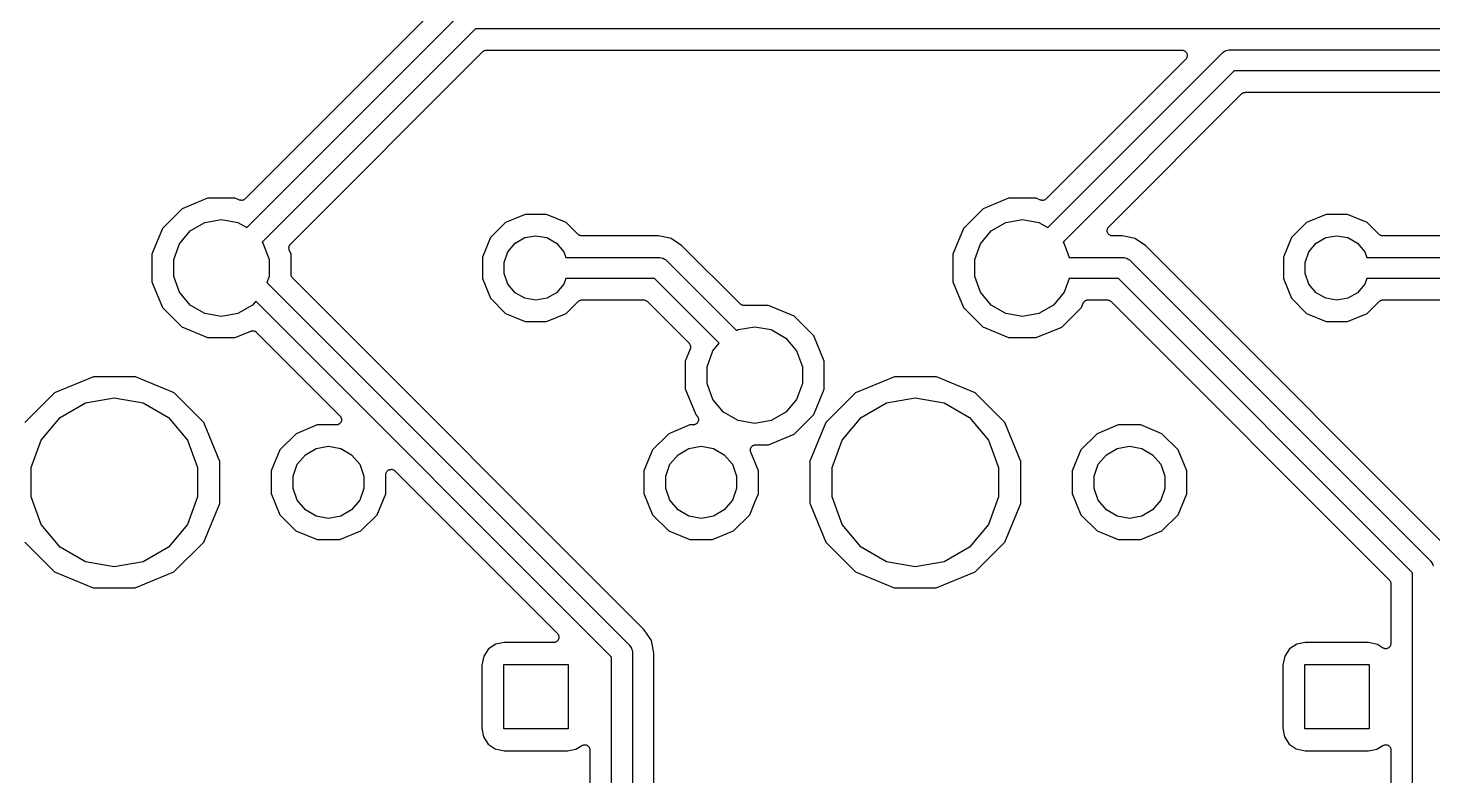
# Model space of a CAD drawing. Extents: x 30 to 169, y -146 to -30.
# Drawn here: x 56.95 to 90.28, y -66.96 to -49.24 of the extents above; entities that cross this region are included whole.
import ezdxf

# ---------------------------------------------------------------- set-up
doc = ezdxf.new("R2010")
doc.units = 0
doc.header["$MEASUREMENT"] = 0
doc.layers.add('BLACK', color=7, linetype='CONTINUOUS')

msp = doc.modelspace()

# ---------------------------------------------------------------- linework, layer by layer
at = {"layer": 'Black'}
for p, q in [((66.4132, -48.9748), (62.1058, -53.2823)), ((62.143, -53.9634), (67.2832, -48.8232)), ((67.5636, -49.25), (62.5033, -54.3102)), ((141, -49.25), (67.5636, -49.25)), ((63.1775, -54.3545), (67.7368, -49.7952)), ((67.7368, -49.7952), (67.7414, -49.792)), ((67.7414, -49.792), (67.7449, -49.7877)), ((67.7449, -49.7877), (67.7593, -49.7794)), ((67.7593, -49.7794), (67.7729, -49.7699)), ((67.7729, -49.7699), (67.7783, -49.7685)), ((67.7783, -49.7685), (67.7831, -49.7657)), ((67.7831, -49.7657), (67.7995, -49.7628)), ((67.7995, -49.7628), (67.8155, -49.7585)), ((67.8155, -49.7585), (67.8211, -49.759)), ((67.8211, -49.759), (67.8266, -49.758)), ((67.8266, -49.758), (84.3234, -49.758)), ((84.4132, -49.9748), (81.1058, -53.2823)), ((81.143, -53.9634), (85.2832, -49.8232)), ((84.3234, -49.758), (84.3398, -49.7609)), ((84.3398, -49.7609), (84.3563, -49.7623)), ((84.3563, -49.7623), (84.3614, -49.7647)), ((84.3614, -49.7647), (84.3669, -49.7657)), ((84.3669, -49.7657), (84.3812, -49.774)), ((84.3812, -49.774), (84.3963, -49.781)), ((84.3963, -49.781), (84.4002, -49.7849)), ((84.4002, -49.7849), (84.4051, -49.7877)), ((84.4051, -49.7877), (84.4157, -49.8004)), ((84.4227, -49.9612), (84.4132, -49.9748)), ((84.4157, -49.8004), (84.4275, -49.8122)), ((84.4334, -49.9485), (84.4227, -49.9612)), ((84.4275, -49.8122), (84.4298, -49.8172)), ((84.4298, -49.8172), (84.4334, -49.8215)), ((84.4334, -49.8215), (84.4391, -49.8371)), ((84.4353, -49.9433), (84.4334, -49.9485)), ((84.4385, -49.9387), (84.4353, -49.9433)), ((84.4428, -49.9226), (84.4385, -49.9387)), ((84.4391, -49.8371), (84.4461, -49.8521)), ((84.4485, -49.9071), (84.4428, -49.9226)), ((84.4461, -49.8521), (84.4466, -49.8577)), ((84.4466, -49.8577), (84.4485, -49.8629)), ((84.4485, -49.8629), (84.4485, -49.8795)), ((84.4485, -49.8795), (84.4499, -49.8961)), ((84.4499, -49.8961), (84.4485, -49.9015)), ((84.4485, -49.9015), (84.4485, -49.9071)), ((85.2832, -49.8232), (85.2922, -49.8169)), ((85.2922, -49.8169), (85.2993, -49.8085)), ((85.2993, -49.8085), (85.3276, -49.7922)), ((85.3276, -49.7922), (85.3543, -49.7734)), ((85.3543, -49.7734), (85.365, -49.7706)), ((85.365, -49.7706), (85.3745, -49.7651)), ((85.3745, -49.7651), (85.4067, -49.7594)), ((85.4067, -49.7594), (85.4382, -49.751)), ((85.4382, -49.751), (85.4492, -49.7519)), ((85.4492, -49.7519), (85.46, -49.75)), ((85.46, -49.75), (142.516, -49.75)), ((85.5636, -50.25), (81.5033, -54.3102)), ((142.62, -50.25), (85.5636, -50.25)), ((82.5868, -53.9452), (85.7368, -50.7952)), ((85.7368, -50.7952), (85.7414, -50.792)), ((85.7414, -50.792), (85.7449, -50.7877)), ((85.7449, -50.7877), (85.7593, -50.7794)), ((85.7593, -50.7794), (85.7729, -50.7699)), ((85.7729, -50.7699), (85.7783, -50.7685)), ((85.7783, -50.7685), (85.7831, -50.7657)), ((85.7831, -50.7657), (85.7995, -50.7628)), ((85.7995, -50.7628), (85.8155, -50.7585)), ((85.8155, -50.7585), (85.8211, -50.759)), ((85.8211, -50.759), (85.8266, -50.758)), ((85.8266, -50.758), (102.323, -50.758)), ((61.213, -53.2687), (60.606, -53.5195)), ((61.8698, -53.2693), (61.213, -53.2687)), ((61.9673, -53.3097), (61.8698, -53.2693)), ((61.9755, -53.3116), (61.9673, -53.3097)), ((61.9831, -53.3151), (61.9755, -53.3116)), ((61.9968, -53.3163), (61.9831, -53.3151)), ((62.0404, -53.3154), (62.027, -53.319)), ((62.0541, -53.3136), (62.0404, -53.3154)), ((62.0615, -53.3097), (62.0541, -53.3136)), ((62.0696, -53.3076), (62.0615, -53.3097)), ((62.0809, -53.2996), (62.0696, -53.3076)), ((62.0932, -53.2933), (62.0809, -53.2996)), ((62.0989, -53.2871), (62.0932, -53.2933)), ((62.1058, -53.2823), (62.0989, -53.2871)), ((80.213, -53.2687), (79.606, -53.5195)), ((80.8698, -53.2693), (80.213, -53.2687)), ((80.9673, -53.3097), (80.8698, -53.2693)), ((80.9755, -53.3116), (80.9673, -53.3097)), ((80.9831, -53.3151), (80.9755, -53.3116)), ((80.9968, -53.3163), (80.9831, -53.3151)), ((81.0404, -53.3154), (81.027, -53.319)), ((81.0541, -53.3136), (81.0404, -53.3154)), ((81.0615, -53.3097), (81.0541, -53.3136)), ((81.0696, -53.3076), (81.0615, -53.3097)), ((81.0809, -53.2996), (81.0696, -53.3076)), ((81.0932, -53.2933), (81.0809, -53.2996)), ((81.0989, -53.2871), (81.0932, -53.2933)), ((81.1058, -53.2823), (81.0989, -53.2871)), ((60.606, -53.5195), (60.1412, -53.9836)), ((62.0103, -53.3193), (61.9968, -53.3163)), ((62.0187, -53.3182), (62.0103, -53.3193)), ((62.027, -53.319), (62.0187, -53.3182)), ((79.606, -53.5195), (79.1412, -53.9836)), ((81.0103, -53.3193), (80.9968, -53.3163)), ((81.0187, -53.3182), (81.0103, -53.3193)), ((81.027, -53.319), (81.0187, -53.3182)), ((60.8025, -54.0411), (61.1476, -53.8418)), ((61.1476, -53.8418), (61.54, -53.7726)), ((61.54, -53.7726), (61.9324, -53.8418)), ((61.9324, -53.8418), (62.143, -53.9634)), ((68.2815, -53.8427), (67.924, -54.1997)), ((68.7485, -53.6498), (68.2815, -53.8427)), ((69.2537, -53.6502), (68.7485, -53.6498)), ((69.7203, -53.844), (69.2537, -53.6502)), ((70.0006, -54.1247), (69.7203, -53.844)), ((79.8025, -54.0411), (80.1476, -53.8418)), ((80.1476, -53.8418), (80.54, -53.7726)), ((80.54, -53.7726), (80.9324, -53.8418)), ((80.9324, -53.8418), (81.143, -53.9634)), ((82.5572, -53.9974), (82.5615, -53.9813)), ((82.5615, -53.9813), (82.5647, -53.9768)), ((82.5647, -53.9768), (82.5666, -53.9715)), ((82.5666, -53.9715), (82.5773, -53.9588)), ((82.5773, -53.9588), (82.5868, -53.9452)), ((87.2815, -53.8427), (86.924, -54.1997)), ((87.7485, -53.6498), (87.2815, -53.8427)), ((88.2537, -53.6502), (87.7485, -53.6498)), ((88.7203, -53.844), (88.2537, -53.6502)), ((89.0006, -54.1247), (88.7203, -53.844)), ((60.1412, -53.9836), (59.8893, -54.5902)), ((60.5464, -54.3463), (60.8025, -54.0411)), ((62.5033, -54.3102), (62.5336, -54.3463)), ((67.924, -54.1997), (67.7302, -54.6663)), ((68.5083, -54.334), (68.7384, -54.2012)), ((68.7384, -54.2012), (69, -54.1551)), ((69, -54.1551), (69.2616, -54.2012)), ((69.2616, -54.2012), (69.4917, -54.334)), ((70.0052, -54.128), (70.0006, -54.1247)), ((70.0088, -54.1323), (70.0052, -54.128)), ((70.0232, -54.1406), (70.0088, -54.1323)), ((70.0367, -54.1501), (70.0232, -54.1406)), ((70.0422, -54.1515), (70.0367, -54.1501)), ((70.047, -54.1543), (70.0422, -54.1515)), ((70.0633, -54.1572), (70.047, -54.1543)), ((70.0793, -54.1615), (70.0633, -54.1572)), ((70.0849, -54.161), (70.0793, -54.1615)), ((70.0905, -54.162), (70.0849, -54.161)), ((71.9075, -54.162), (70.0905, -54.162)), ((72.1777, -54.2157), (71.9075, -54.162)), ((72.2091, -54.222), (72.1777, -54.2157)), ((72.1777, -54.2157), (72.1777, -54.2157)), ((72.3854, -54.3398), (72.2091, -54.222)), ((79.1412, -53.9836), (78.8893, -54.5902)), ((79.5464, -54.3463), (79.8025, -54.0411)), ((81.5033, -54.3102), (81.5336, -54.3463)), ((82.5501, -54.0239), (82.5515, -54.0185)), ((82.5515, -54.0405), (82.5501, -54.0239)), ((82.5515, -54.0129), (82.5572, -53.9974)), ((82.5515, -54.0185), (82.5515, -54.0129)), ((82.5515, -54.0571), (82.5515, -54.0405)), ((82.5534, -54.0623), (82.5515, -54.0571)), ((82.5539, -54.0679), (82.5534, -54.0623)), ((82.5609, -54.0829), (82.5539, -54.0679)), ((82.5666, -54.0985), (82.5609, -54.0829)), ((82.5702, -54.1028), (82.5666, -54.0985)), ((82.5725, -54.1078), (82.5702, -54.1028)), ((82.5843, -54.1196), (82.5725, -54.1078)), ((82.5949, -54.1323), (82.5843, -54.1196)), ((82.5998, -54.1351), (82.5949, -54.1323)), ((82.6037, -54.139), (82.5998, -54.1351)), ((82.6188, -54.146), (82.6037, -54.139)), ((82.6331, -54.1543), (82.6188, -54.146)), ((82.6386, -54.1553), (82.6331, -54.1543)), ((82.6437, -54.1577), (82.6386, -54.1553)), ((82.6602, -54.1591), (82.6437, -54.1577)), ((82.6766, -54.162), (82.6602, -54.1591)), ((82.9075, -54.162), (82.6766, -54.162)), ((83.1777, -54.2157), (82.9075, -54.162)), ((83.2091, -54.222), (83.1777, -54.2157)), ((83.1777, -54.2157), (83.1777, -54.2157)), ((83.3854, -54.3398), (83.2091, -54.222)), ((86.924, -54.1997), (86.7302, -54.6663)), ((87.5083, -54.334), (87.7384, -54.2012)), ((87.7384, -54.2012), (88, -54.1551)), ((88, -54.1551), (88.2616, -54.2012)), ((88.2616, -54.2012), (88.4917, -54.334)), ((89.0052, -54.128), (89.0006, -54.1247)), ((89.0088, -54.1323), (89.0052, -54.128)), ((89.0232, -54.1406), (89.0088, -54.1323)), ((89.0367, -54.1501), (89.0232, -54.1406)), ((89.0422, -54.1515), (89.0367, -54.1501)), ((89.047, -54.1543), (89.0422, -54.1515)), ((89.0633, -54.1572), (89.047, -54.1543)), ((89.0793, -54.1615), (89.0633, -54.1572)), ((89.0849, -54.161), (89.0793, -54.1615)), ((89.0905, -54.162), (89.0849, -54.161)), ((90.9075, -54.162), (89.0905, -54.162)), ((59.8893, -54.5902), (59.8887, -55.247)), ((60.4101, -54.7208), (60.5464, -54.3463)), ((62.5336, -54.3463), (62.6699, -54.7208)), ((63.1404, -54.4498), (63.1415, -54.4415)), ((63.1434, -54.4633), (63.1404, -54.4498)), ((63.1407, -54.4333), (63.1443, -54.4198)), ((63.1415, -54.4415), (63.1407, -54.4333)), ((63.1446, -54.4772), (63.1434, -54.4633)), ((63.1443, -54.4198), (63.1462, -54.406)), ((63.1481, -54.4847), (63.1446, -54.4772)), ((63.1462, -54.406), (63.15, -54.3987)), ((63.1499, -54.4928), (63.1481, -54.4847)), ((63.1913, -54.593), (63.1499, -54.4928)), ((63.15, -54.3987), (63.1522, -54.3907)), ((63.1522, -54.3907), (63.1601, -54.3793)), ((63.1601, -54.3793), (63.1666, -54.3669)), ((63.1666, -54.3669), (63.1727, -54.3613)), ((63.1727, -54.3613), (63.1775, -54.3545)), ((63.1909, -55.0662), (63.1913, -54.593)), ((68.2467, -54.7872), (68.3376, -54.5375)), ((68.3376, -54.5375), (68.5083, -54.334)), ((69.4917, -54.334), (69.6624, -54.5375)), ((69.6624, -54.5375), (69.7106, -54.67)), ((72.4648, -54.3929), (72.3854, -54.3398)), ((73.8436, -55.7716), (72.4648, -54.3929)), ((78.8893, -54.5902), (78.8887, -55.247)), ((79.4101, -54.7208), (79.5464, -54.3463)), ((81.5336, -54.3463), (81.6515, -54.67)), ((83.4648, -54.3929), (83.3854, -54.3398)), ((84.3584, -55.2865), (83.4648, -54.3929)), ((87.2467, -54.7872), (87.3376, -54.5375)), ((87.3376, -54.5375), (87.5083, -54.334)), ((88.4917, -54.334), (88.6624, -54.5375)), ((88.6624, -54.5375), (88.7106, -54.67)), ((60.4101, -55.1192), (60.4101, -54.7208)), ((62.6699, -54.7208), (62.6699, -55.1192)), ((67.7302, -54.6663), (67.7298, -55.1715)), ((68.2467, -55.0528), (68.2467, -54.7872)), ((69.7106, -54.67), (71.92, -54.67)), ((71.92, -54.67), (71.9308, -54.6719)), ((71.9308, -54.6719), (71.9418, -54.671)), ((71.9418, -54.671), (71.9733, -54.6794)), ((71.9733, -54.6794), (72.0055, -54.6851)), ((72.0055, -54.6851), (72.015, -54.6906)), ((72.015, -54.6906), (72.0257, -54.6934)), ((72.0257, -54.6934), (72.0524, -54.7122)), ((72.0524, -54.7122), (72.0807, -54.7285)), ((72.0807, -54.7285), (72.0878, -54.7369)), ((72.0878, -54.7369), (72.0968, -54.7432)), ((72.0968, -54.7432), (73.7581, -56.4046)), ((79.4101, -55.1192), (79.4101, -54.7208)), ((81.6515, -54.67), (82.92, -54.67)), ((82.92, -54.67), (82.9308, -54.6719)), ((82.9308, -54.6719), (82.9418, -54.671)), ((82.9418, -54.671), (82.9733, -54.6794)), ((82.9733, -54.6794), (83.0055, -54.6851)), ((83.0055, -54.6851), (83.015, -54.6906)), ((83.015, -54.6906), (83.0257, -54.6934)), ((83.0257, -54.6934), (83.0524, -54.7122)), ((83.0524, -54.7122), (83.0807, -54.7285)), ((83.0807, -54.7285), (83.0878, -54.7369)), ((83.0878, -54.7369), (83.0968, -54.7432)), ((83.0968, -54.7432), (90.2168, -61.8632)), ((86.7302, -54.6663), (86.7298, -55.1715)), ((87.2467, -55.0528), (87.2467, -54.7872)), ((88.7106, -54.67), (90.92, -54.67)), ((59.8887, -55.247), (60.1395, -55.854)), ((60.5464, -55.4937), (60.4101, -55.1192)), ((62.6699, -55.1192), (62.6173, -55.2638)), ((62.6173, -55.2638), (71.2168, -63.8632)), ((63.1918, -55.0717), (63.1909, -55.0662)), ((63.1914, -55.0774), (63.1918, -55.0717)), ((63.1956, -55.0933), (63.1914, -55.0774)), ((63.1985, -55.1096), (63.1956, -55.0933)), ((63.2013, -55.1145), (63.1985, -55.1096)), ((63.2028, -55.12), (63.2013, -55.1145)), ((63.2123, -55.1335), (63.2028, -55.12)), ((63.2205, -55.1478), (63.2123, -55.1335)), ((63.2248, -55.1515), (63.2205, -55.1478)), ((63.2281, -55.1561), (63.2248, -55.1515)), ((63.3584, -55.2865), (63.2281, -55.1561)), ((71.5671, -63.4952), (63.3584, -55.2865)), ((63.3584, -55.2865), (63.3584, -55.2865)), ((67.7298, -55.1715), (67.9227, -55.6385)), ((68.3376, -55.3025), (68.2467, -55.0528)), ((68.5083, -55.506), (68.3376, -55.3025)), ((69.6624, -55.3025), (69.4917, -55.506)), ((69.7106, -55.17), (69.6624, -55.3025)), ((71.8164, -55.17), (69.7106, -55.17)), ((73.3498, -56.7034), (71.8164, -55.17)), ((78.8887, -55.247), (79.1395, -55.854)), ((79.5464, -55.4937), (79.4101, -55.1192)), ((81.6515, -55.17), (81.5336, -55.4937)), ((82.8164, -55.17), (81.6515, -55.17)), ((89.79, -62.1436), (82.8164, -55.17)), ((90.5671, -61.4952), (84.3584, -55.2865)), ((84.3584, -55.2865), (84.3584, -55.2865)), ((86.7298, -55.1715), (86.9227, -55.6385)), ((87.3376, -55.3025), (87.2467, -55.0528)), ((87.5083, -55.506), (87.3376, -55.3025)), ((88.6624, -55.3025), (88.4917, -55.506)), ((88.7106, -55.17), (88.6624, -55.3025)), ((90.8164, -55.17), (88.7106, -55.17)), ((60.8025, -55.7989), (60.5464, -55.4937)), ((67.9227, -55.6385), (68.2797, -55.996)), ((68.7384, -55.6388), (68.5083, -55.506)), ((69, -55.6849), (68.7384, -55.6388)), ((69.2616, -55.6388), (69, -55.6849)), ((69.4917, -55.506), (69.2616, -55.6388)), ((79.8025, -55.7989), (79.5464, -55.4937)), ((81.5336, -55.4937), (81.2775, -55.7989)), ((86.9227, -55.6385), (87.2797, -55.996)), ((87.7384, -55.6388), (87.5083, -55.506)), ((88, -55.6849), (87.7384, -55.6388)), ((88.2616, -55.6388), (88, -55.6849)), ((88.4917, -55.506), (88.2616, -55.6388)), ((60.1395, -55.854), (60.6036, -56.3188)), ((61.1476, -55.9982), (60.8025, -55.7989)), ((62.2775, -55.7989), (61.9324, -55.9982)), ((62.3541, -55.7077), (62.2775, -55.7989)), ((70.79, -64.1436), (62.3541, -55.7077)), ((69.7185, -55.9973), (70.0011, -55.7151)), ((70.0011, -55.7151), (70.0056, -55.7119)), ((70.0056, -55.7119), (70.0092, -55.7077)), ((70.0092, -55.7077), (70.0236, -55.6994)), ((70.0236, -55.6994), (70.0373, -55.6899)), ((70.0373, -55.6899), (70.0426, -55.6884)), ((70.0426, -55.6884), (70.0474, -55.6857)), ((70.0474, -55.6857), (70.0638, -55.6828)), ((70.0638, -55.6828), (70.0799, -55.6785)), ((70.0799, -55.6785), (70.0854, -55.679)), ((70.0854, -55.679), (70.0908, -55.678)), ((70.0908, -55.678), (71.5534, -55.678)), ((71.5534, -55.678), (71.5589, -55.679)), ((71.5589, -55.679), (71.5645, -55.6785)), ((71.5645, -55.6785), (71.5805, -55.6828)), ((71.5805, -55.6828), (71.5969, -55.6857)), ((71.5969, -55.6857), (71.6017, -55.6885)), ((71.6017, -55.6885), (71.6071, -55.6899)), ((71.6071, -55.6899), (71.6207, -55.6994)), ((71.6207, -55.6994), (71.6351, -55.7077)), ((71.6351, -55.7077), (71.6386, -55.712)), ((71.6386, -55.712), (71.6432, -55.7152)), ((71.6432, -55.7152), (72.6315, -56.7034)), ((73.8481, -55.7747), (73.8436, -55.7716)), ((73.8516, -55.779), (73.8481, -55.7747)), ((73.8661, -55.7873), (73.8516, -55.779)), ((73.8797, -55.7969), (73.8661, -55.7873)), ((73.885, -55.7983), (73.8797, -55.7969)), ((73.8898, -55.8011), (73.885, -55.7983)), ((73.9062, -55.804), (73.8898, -55.8011)), ((73.9223, -55.8083), (73.9062, -55.804)), ((73.9278, -55.8078), (73.9223, -55.8083)), ((73.9332, -55.8088), (73.9278, -55.8078)), ((74.5198, -55.8093), (73.9332, -55.8088)), ((75.1264, -56.0612), (74.5198, -55.8093)), ((79.1395, -55.854), (79.6036, -56.3188)), ((80.1476, -55.9982), (79.8025, -55.7989)), ((81.2775, -55.7989), (80.9324, -55.9982)), ((81.474, -56.3205), (81.9388, -55.8564)), ((81.9388, -55.8564), (81.9804, -55.7563)), ((81.9804, -55.7563), (81.9849, -55.7493)), ((81.9849, -55.7493), (81.9877, -55.7415)), ((81.9877, -55.7415), (81.9967, -55.7308)), ((81.9967, -55.7308), (82.0041, -55.7191)), ((82.0041, -55.7191), (82.0107, -55.7141)), ((82.0107, -55.7141), (82.0161, -55.7077)), ((82.0161, -55.7077), (82.0281, -55.7008)), ((82.0281, -55.7008), (82.0392, -55.6923)), ((82.0392, -55.6923), (82.0471, -55.6898)), ((82.0471, -55.6898), (82.0543, -55.6857)), ((82.0543, -55.6857), (82.068, -55.6832)), ((82.068, -55.6832), (82.0812, -55.6791)), ((82.0812, -55.6791), (82.0895, -55.6794)), ((82.0895, -55.6794), (82.0977, -55.678)), ((82.0977, -55.678), (82.5534, -55.678)), ((82.5534, -55.678), (82.5589, -55.679)), ((82.5589, -55.679), (82.5645, -55.6785)), ((82.5645, -55.6785), (82.5805, -55.6828)), ((82.5805, -55.6828), (82.5969, -55.6857)), ((82.5969, -55.6857), (82.6017, -55.6885)), ((82.6017, -55.6885), (82.6071, -55.6899)), ((82.6071, -55.6899), (82.6207, -55.6994)), ((82.6207, -55.6994), (82.6351, -55.7077)), ((82.6351, -55.7077), (82.6386, -55.712)), ((82.6386, -55.712), (82.6432, -55.7152)), ((82.6432, -55.7152), (89.2448, -62.3168)), ((88.7185, -55.9973), (89.0011, -55.7151)), ((89.0011, -55.7151), (89.0056, -55.7119)), ((89.0056, -55.7119), (89.0092, -55.7077)), ((89.0092, -55.7077), (89.0236, -55.6994)), ((89.0236, -55.6994), (89.0373, -55.6899)), ((89.0373, -55.6899), (89.0426, -55.6884)), ((89.0426, -55.6884), (89.0474, -55.6857)), ((89.0474, -55.6857), (89.0638, -55.6828)), ((89.0638, -55.6828), (89.0799, -55.6785)), ((89.0799, -55.6785), (89.0854, -55.679)), ((89.0854, -55.679), (89.0908, -55.678)), ((89.0908, -55.678), (90.5534, -55.678)), ((61.54, -56.0674), (61.1476, -55.9982)), ((61.9324, -55.9982), (61.54, -56.0674)), ((68.2797, -55.996), (68.7463, -56.1898)), ((68.7463, -56.1898), (69.2515, -56.1902)), ((69.2515, -56.1902), (69.7185, -55.9973)), ((73.7976, -56.3818), (74.19, -56.3126)), ((74.19, -56.3126), (74.5824, -56.3818)), ((75.5905, -56.526), (75.1264, -56.0612)), ((80.54, -56.0674), (80.1476, -55.9982)), ((80.9324, -55.9982), (80.54, -56.0674)), ((87.2797, -55.996), (87.7463, -56.1898)), ((87.7463, -56.1898), (88.2515, -56.1902)), ((88.2515, -56.1902), (88.7185, -55.9973)), ((60.6036, -56.3188), (61.2102, -56.5707)), ((61.2102, -56.5707), (61.867, -56.5713)), ((61.867, -56.5713), (62.2361, -56.4188)), ((62.2361, -56.4188), (62.2442, -56.417)), ((62.2442, -56.417), (62.2517, -56.4135)), ((62.2517, -56.4135), (62.2656, -56.4123)), ((62.2656, -56.4123), (62.2791, -56.4093)), ((62.2791, -56.4093), (62.2874, -56.4104)), ((62.2874, -56.4104), (62.2956, -56.4096)), ((62.2956, -56.4096), (62.3091, -56.4132)), ((62.3091, -56.4132), (62.3229, -56.4151)), ((62.3229, -56.4151), (62.3302, -56.4189)), ((62.3302, -56.4189), (62.3382, -56.421)), ((62.3382, -56.421), (62.3496, -56.429)), ((62.3496, -56.429), (62.362, -56.4355)), ((62.362, -56.4355), (62.3676, -56.4416)), ((62.3676, -56.4416), (62.3744, -56.4463)), ((62.3744, -56.4463), (64.3525, -58.4245)), ((73.7581, -56.4046), (73.7976, -56.3818)), ((74.5824, -56.3818), (74.9275, -56.5811)), ((74.9275, -56.5811), (75.1836, -56.8863)), ((75.8413, -57.133), (75.5905, -56.526)), ((79.6036, -56.3188), (80.2102, -56.5707)), ((80.2102, -56.5707), (80.867, -56.5713)), ((80.867, -56.5713), (81.474, -56.3205)), ((72.659, -56.842), (72.5393, -57.1302)), ((72.6315, -56.7034), (72.6363, -56.7103)), ((72.6363, -56.7103), (72.6425, -56.716)), ((72.6425, -56.716), (72.6489, -56.7283)), ((72.6489, -56.7283), (72.6568, -56.7396)), ((72.6568, -56.7396), (72.6589, -56.7477)), ((72.6589, -56.7477), (72.6628, -56.7552)), ((72.6608, -56.8337), (72.659, -56.842)), ((72.6643, -56.8261), (72.6608, -56.8337)), ((72.6628, -56.7552), (72.6646, -56.7689)), ((72.6655, -56.8124), (72.6643, -56.8261)), ((72.6646, -56.7689), (72.6682, -56.7822)), ((72.6685, -56.7989), (72.6655, -56.8124)), ((72.6682, -56.7822), (72.6675, -56.7906)), ((72.6675, -56.7906), (72.6685, -56.7989)), ((73.0601, -57.2608), (73.1964, -56.8863)), ((73.1964, -56.8863), (73.3498, -56.7034)), ((75.1836, -56.8863), (75.3199, -57.2608)), ((72.5393, -57.1302), (72.5387, -57.787)), ((73.0601, -57.6592), (73.0601, -57.2608)), ((75.3199, -57.2608), (75.3199, -57.6592)), ((75.8407, -57.7898), (75.8413, -57.133)), ((58.5045, -57.4977), (57.5846, -57.8778)), ((59.4998, -57.4985), (58.5045, -57.4977)), ((60.4191, -57.8802), (59.4998, -57.4985)), ((77.5045, -57.4977), (76.5846, -57.8778)), ((78.4998, -57.4985), (77.5045, -57.4977)), ((79.4191, -57.8802), (78.4998, -57.4985)), ((57.5846, -57.8778), (56.8802, -58.5809)), ((61.1222, -58.5846), (60.4191, -57.8802)), ((72.5387, -57.787), (72.7895, -58.394)), ((73.1964, -58.0337), (73.0601, -57.6592)), ((75.3199, -57.6592), (75.1836, -58.0337)), ((75.5888, -58.3964), (75.8407, -57.7898)), ((76.5846, -57.8778), (75.8802, -58.5809)), ((80.1222, -58.5846), (79.4191, -57.8802)), ((57.7134, -58.4667), (58.3154, -58.1192)), ((58.3154, -58.1192), (59, -57.9985)), ((59, -57.9985), (59.6846, -58.1192)), ((59.6846, -58.1192), (60.2865, -58.4667)), ((73.4525, -58.3389), (73.1964, -58.0337)), ((75.1836, -58.0337), (74.9275, -58.3389)), ((76.7134, -58.4667), (77.3154, -58.1192)), ((77.3154, -58.1192), (78, -57.9985)), ((78, -57.9985), (78.6846, -58.1192)), ((78.6846, -58.1192), (79.2865, -58.4667)), ((57.2666, -58.9992), (57.7134, -58.4667)), ((60.2865, -58.4667), (60.7334, -58.9992)), ((61.5023, -59.5045), (61.1222, -58.5846)), ((63.8109, -58.6409), (63.3113, -58.8473)), ((64.2626, -58.6413), (63.8109, -58.6409)), ((64.279, -58.6384), (64.2626, -58.6413)), ((64.2955, -58.6369), (64.279, -58.6384)), ((64.3006, -58.6346), (64.2955, -58.6369)), ((64.306, -58.6336), (64.3006, -58.6346)), ((64.3204, -58.6253), (64.306, -58.6336)), ((64.3355, -58.6183), (64.3204, -58.6253)), ((64.3394, -58.6144), (64.3355, -58.6183)), ((64.3442, -58.6116), (64.3394, -58.6144)), ((64.3549, -58.5989), (64.3442, -58.6116)), ((64.3525, -58.4245), (64.362, -58.4381)), ((64.3667, -58.5871), (64.3549, -58.5989)), ((64.362, -58.4381), (64.3727, -58.4509)), ((64.3691, -58.5821), (64.3667, -58.5871)), ((64.3726, -58.5779), (64.3691, -58.5821)), ((64.3783, -58.5622), (64.3726, -58.5779)), ((64.3727, -58.4509), (64.3746, -58.4561)), ((64.3746, -58.4561), (64.3778, -58.4606)), ((64.3778, -58.4606), (64.3821, -58.4767)), ((64.3854, -58.5471), (64.3783, -58.5622)), ((64.3821, -58.4767), (64.3878, -58.4923)), ((64.3858, -58.5416), (64.3854, -58.5471)), ((64.3877, -58.5364), (64.3858, -58.5416)), ((64.3892, -58.5032), (64.3877, -58.5198)), ((64.3877, -58.5198), (64.3877, -58.5364)), ((64.3878, -58.4923), (64.3878, -58.4978)), ((64.3878, -58.4978), (64.3892, -58.5032)), ((72.6509, -58.6409), (72.1513, -58.8473)), ((72.7297, -58.6409), (72.6509, -58.6409)), ((72.7461, -58.6381), (72.7297, -58.6409)), ((72.7626, -58.6366), (72.7461, -58.6381)), ((72.7676, -58.6343), (72.7626, -58.6366)), ((72.7731, -58.6333), (72.7676, -58.6343)), ((72.7875, -58.625), (72.7731, -58.6333)), ((72.8026, -58.618), (72.7875, -58.625)), ((72.7895, -58.394), (72.8197, -58.4242)), ((72.8065, -58.6141), (72.8026, -58.618)), ((72.8114, -58.6113), (72.8065, -58.6141)), ((72.822, -58.5986), (72.8114, -58.6113)), ((72.8197, -58.4242), (72.8292, -58.4378)), ((72.8338, -58.5869), (72.822, -58.5986)), ((72.8292, -58.4378), (72.8399, -58.4505)), ((72.8361, -58.5818), (72.8338, -58.5869)), ((72.8397, -58.5775), (72.8361, -58.5818)), ((72.8454, -58.5619), (72.8397, -58.5775)), ((72.8399, -58.4505), (72.8418, -58.4558)), ((72.8418, -58.4558), (72.845, -58.4604)), ((72.845, -58.4604), (72.8492, -58.4764)), ((72.8525, -58.5469), (72.8454, -58.5619)), ((72.8492, -58.4764), (72.8549, -58.492)), ((72.8529, -58.5413), (72.8525, -58.5469)), ((72.8549, -58.5361), (72.8529, -58.5413)), ((72.8549, -58.492), (72.8549, -58.4976)), ((72.8549, -58.4976), (72.8563, -58.503)), ((72.8563, -58.503), (72.8549, -58.5195)), ((72.8549, -58.5195), (72.8549, -58.5361)), ((73.7976, -58.5382), (73.4525, -58.3389)), ((74.19, -58.6074), (73.7976, -58.5382)), ((74.5824, -58.5382), (74.19, -58.6074)), ((74.9275, -58.3389), (74.5824, -58.5382)), ((75.124, -58.8605), (75.5888, -58.3964)), ((75.8802, -58.5809), (75.4985, -59.5002)), ((76.2666, -58.9992), (76.7134, -58.4667)), ((79.2865, -58.4667), (79.7334, -58.9992)), ((80.5023, -59.5045), (80.1222, -58.5846)), ((82.8109, -58.6409), (82.3113, -58.8473)), ((83.3515, -58.6413), (82.8109, -58.6409)), ((83.8508, -58.8487), (83.3515, -58.6413)), ((63.3113, -58.8473), (62.9287, -59.2292)), ((72.1513, -58.8473), (71.7687, -59.2292)), ((74.517, -59.1113), (75.124, -58.8605)), ((82.3113, -58.8473), (81.9287, -59.2292)), ((84.2327, -59.2313), (83.8508, -58.8487)), ((57.0289, -59.6524), (57.2666, -58.9992)), ((60.7334, -58.9992), (60.9711, -59.6524)), ((62.9287, -59.2292), (62.7213, -59.7285)), ((63.531, -59.3457), (63.7879, -59.1974)), ((63.7879, -59.1974), (64.08, -59.1458)), ((64.08, -59.1458), (64.3721, -59.1974)), ((64.3721, -59.1974), (64.629, -59.3457)), ((71.7687, -59.2292), (71.5613, -59.7285)), ((72.371, -59.3457), (72.6279, -59.1974)), ((72.6279, -59.1974), (72.92, -59.1458)), ((72.92, -59.1458), (73.2121, -59.1974)), ((73.2121, -59.1974), (73.469, -59.3457)), ((74.086, -59.2434), (74.0878, -59.2297)), ((74.0878, -59.2516), (74.086, -59.2434)), ((74.0878, -59.2297), (74.0879, -59.2159)), ((74.0878, -59.26), (74.0878, -59.2516)), ((74.0925, -59.273), (74.0878, -59.26)), ((74.0879, -59.2159), (74.0907, -59.208)), ((74.0907, -59.208), (74.0918, -59.1997)), ((74.0918, -59.1997), (74.0982, -59.1874)), ((74.0955, -59.2865), (74.0925, -59.273)), ((74.2791, -59.7309), (74.0955, -59.2865)), ((74.0982, -59.1874), (74.103, -59.1744)), ((74.103, -59.1744), (74.1084, -59.168)), ((74.1084, -59.168), (74.1122, -59.1606)), ((74.1122, -59.1606), (74.1224, -59.1513)), ((74.1224, -59.1513), (74.1314, -59.1407)), ((74.1314, -59.1407), (74.1386, -59.1365)), ((74.1386, -59.1365), (74.1448, -59.1308)), ((74.1448, -59.1308), (74.1576, -59.1256)), ((74.1576, -59.1256), (74.1696, -59.1186)), ((74.1696, -59.1186), (74.1778, -59.1172)), ((74.1778, -59.1172), (74.1855, -59.114)), ((74.1855, -59.114), (74.1994, -59.1134)), ((74.1994, -59.1134), (74.213, -59.111)), ((74.213, -59.111), (74.517, -59.1113)), ((76.0289, -59.6524), (76.2666, -58.9992)), ((79.7334, -58.9992), (79.9711, -59.6524)), ((81.9287, -59.2292), (81.7213, -59.7285)), ((82.531, -59.3457), (82.7879, -59.1974)), ((82.7879, -59.1974), (83.08, -59.1458)), ((83.08, -59.1458), (83.3721, -59.1974)), ((83.3721, -59.1974), (83.629, -59.3457)), ((84.4391, -59.7309), (84.2327, -59.2313)), ((61.5015, -60.4998), (61.5023, -59.5045)), ((63.2388, -59.8517), (63.3403, -59.5729)), ((63.3403, -59.5729), (63.531, -59.3457)), ((64.629, -59.3457), (64.8197, -59.5729)), ((64.8197, -59.5729), (64.9212, -59.8517)), ((72.0788, -59.8517), (72.1803, -59.5729)), ((72.1803, -59.5729), (72.371, -59.3457)), ((73.469, -59.3457), (73.6597, -59.5729)), ((73.6597, -59.5729), (73.7612, -59.8517)), ((75.4985, -59.5002), (75.4977, -60.4955)), ((80.5016, -60.2942), (80.5023, -59.5045)), ((82.2388, -59.8517), (82.3403, -59.5729)), ((82.3403, -59.5729), (82.531, -59.3457)), ((83.629, -59.3457), (83.8197, -59.5729)), ((83.8197, -59.5729), (83.9212, -59.8517)), ((57.0289, -60.3476), (57.0289, -59.6524)), ((60.9711, -59.6524), (60.9711, -60.3476)), ((62.7213, -59.7285), (62.7209, -60.2691)), ((63.2388, -60.1483), (63.2388, -59.8517)), ((64.9212, -59.8517), (64.9212, -60.1483)), ((65.4387, -60.2715), (65.4391, -59.8175)), ((65.4391, -59.8175), (65.4419, -59.8012)), ((65.4419, -59.8012), (65.4434, -59.7848)), ((65.4434, -59.7848), (65.4458, -59.7797)), ((65.4458, -59.7797), (65.4468, -59.7741)), ((65.4468, -59.7741), (65.455, -59.7598)), ((65.455, -59.7598), (65.462, -59.7448)), ((65.462, -59.7448), (65.466, -59.7408)), ((65.466, -59.7408), (65.4688, -59.7359)), ((65.4688, -59.7359), (65.4815, -59.7253)), ((65.4815, -59.7253), (65.4932, -59.7136)), ((65.4932, -59.7136), (65.4983, -59.7112)), ((65.4983, -59.7112), (65.5027, -59.7076)), ((65.5027, -59.7076), (65.5182, -59.702)), ((65.5182, -59.702), (65.5332, -59.695)), ((65.5332, -59.695), (65.5388, -59.6945)), ((65.5388, -59.6945), (65.5441, -59.6925)), ((65.5441, -59.6925), (65.5607, -59.6926)), ((65.5607, -59.6926), (65.5771, -59.6911)), ((65.5771, -59.6911), (65.5826, -59.6926)), ((65.5826, -59.6926), (65.5882, -59.6926)), ((65.5882, -59.6926), (65.6038, -59.6983)), ((65.6038, -59.6983), (65.6197, -59.7025)), ((65.6197, -59.7025), (65.6244, -59.7058)), ((65.6244, -59.7058), (65.6297, -59.7077)), ((65.6297, -59.7077), (65.6423, -59.7183)), ((65.6423, -59.7183), (65.6559, -59.7278)), ((65.6559, -59.7278), (69.5088, -63.5808)), ((71.5613, -59.7285), (71.5609, -60.2691)), ((72.0788, -60.1483), (72.0788, -59.8517)), ((73.7612, -59.8517), (73.7612, -60.1483)), ((74.2787, -60.2715), (74.2791, -59.7309)), ((76.0289, -60.3476), (76.0289, -59.6524)), ((79.9711, -59.6524), (79.9711, -60.3476)), ((81.7213, -59.7285), (81.7209, -60.2691)), ((82.2388, -60.1483), (82.2388, -59.8517)), ((83.9212, -59.8517), (83.9212, -60.1483)), ((84.4387, -60.2715), (84.4391, -59.7309)), ((62.7209, -60.2691), (62.9273, -60.7687)), ((63.3403, -60.4271), (63.2388, -60.1483)), ((64.9212, -60.1483), (64.8197, -60.4271)), ((65.2313, -60.7708), (65.4387, -60.2715)), ((71.5609, -60.2691), (71.7673, -60.7687)), ((72.1803, -60.4271), (72.0788, -60.1483)), ((73.7612, -60.1483), (73.6597, -60.4271)), ((74.1954, -60.4719), (74.2787, -60.2715)), ((80.5015, -60.4998), (80.5016, -60.2942)), ((80.5016, -60.2942), (80.5016, -60.2942)), ((81.7209, -60.2691), (81.9273, -60.7687)), ((82.3403, -60.4271), (82.2388, -60.1483)), ((83.9212, -60.1483), (83.8197, -60.4271)), ((84.2313, -60.7708), (84.4387, -60.2715)), ((57.2666, -61.0008), (57.0289, -60.3476)), ((60.9711, -60.3476), (60.7334, -61.0008)), ((61.1198, -61.4191), (61.5015, -60.4998)), ((63.531, -60.6543), (63.3403, -60.4271)), ((64.8197, -60.4271), (64.629, -60.6543)), ((72.371, -60.6543), (72.1803, -60.4271)), ((73.6597, -60.4271), (73.469, -60.6543)), ((74.0713, -60.7708), (74.1954, -60.4719)), ((75.4977, -60.4955), (75.8778, -61.4154)), ((76.2666, -61.0008), (76.0289, -60.3476)), ((79.9711, -60.3476), (79.7334, -61.0008)), ((80.1198, -61.4191), (80.5015, -60.4998)), ((82.531, -60.6543), (82.3403, -60.4271)), ((83.8197, -60.4271), (83.629, -60.6543)), ((62.9273, -60.7687), (63.3092, -61.1513)), ((63.7879, -60.8026), (63.531, -60.6543)), ((64.08, -60.8541), (63.7879, -60.8026)), ((64.3721, -60.8026), (64.08, -60.8541)), ((64.629, -60.6543), (64.3721, -60.8026)), ((64.8487, -61.1527), (65.2313, -60.7708)), ((71.7673, -60.7687), (72.1492, -61.1513)), ((72.6279, -60.8026), (72.371, -60.6543)), ((72.92, -60.8541), (72.6279, -60.8026)), ((73.2121, -60.8026), (72.92, -60.8541)), ((73.469, -60.6543), (73.2121, -60.8026)), ((73.6887, -61.1527), (74.0713, -60.7708)), ((81.9273, -60.7687), (82.3092, -61.1513)), ((82.7879, -60.8026), (82.531, -60.6543)), ((83.08, -60.8541), (82.7879, -60.8026)), ((83.3721, -60.8026), (83.08, -60.8541)), ((83.629, -60.6543), (83.3721, -60.8026)), ((83.8487, -61.1527), (84.2313, -60.7708)), ((57.7134, -61.5332), (57.2666, -61.0008)), ((60.7334, -61.0008), (60.2865, -61.5332)), ((63.3092, -61.1513), (63.8085, -61.3587)), ((64.3491, -61.3591), (64.8487, -61.1527)), ((72.1492, -61.1513), (72.6485, -61.3587)), ((73.1891, -61.3591), (73.6887, -61.1527)), ((76.7134, -61.5332), (76.2666, -61.0008)), ((79.7334, -61.0008), (79.2865, -61.5332)), ((82.3092, -61.1513), (82.8085, -61.3587)), ((83.3491, -61.3591), (83.8487, -61.1527)), ((56.8778, -61.4154), (57.5809, -62.1198)), ((58.3154, -61.8808), (57.7134, -61.5332)), ((60.2865, -61.5332), (59.6846, -61.8808)), ((60.4154, -62.1222), (61.1198, -61.4191)), ((63.8085, -61.3587), (64.3491, -61.3591)), ((72.6485, -61.3587), (73.1891, -61.3591)), ((75.8778, -61.4154), (76.5809, -62.1198)), ((77.3154, -61.8808), (76.7134, -61.5332)), ((79.2865, -61.5332), (78.6846, -61.8808)), ((79.4154, -62.1222), (80.1198, -61.4191)), ((82.8085, -61.3587), (83.3491, -61.3591)), ((59, -62.0015), (58.3154, -61.8808)), ((59.6846, -61.8808), (59, -62.0015)), ((78, -62.0015), (77.3154, -61.8808)), ((78.6846, -61.8808), (78, -62.0015)), ((90.2168, -61.8632), (90.2231, -61.8722)), ((90.2231, -61.8722), (90.2315, -61.8793)), ((90.2315, -61.8793), (90.2478, -61.9076)), ((90.2478, -61.9076), (90.2666, -61.9343)), ((90.2666, -61.9343), (90.2694, -61.945)), ((90.2694, -61.945), (90.2749, -61.9545)), ((90.2749, -61.9545), (90.2806, -61.9867)), ((57.5809, -62.1198), (58.5002, -62.5015)), ((59.4955, -62.5023), (60.4154, -62.1222)), ((76.5809, -62.1198), (77.5002, -62.5015)), ((78.4955, -62.5023), (79.4154, -62.1222)), ((89.79, -72.8167), (89.79, -62.1436)), ((58.5002, -62.5015), (59.4955, -62.5023)), ((77.5002, -62.5015), (78.4955, -62.5023)), ((89.2448, -62.3168), (89.248, -62.3214)), ((89.248, -62.3214), (89.2523, -62.3249)), ((89.2523, -62.3249), (89.2606, -62.3393)), ((89.2606, -62.3393), (89.2701, -62.3529)), ((89.2701, -62.3529), (89.2715, -62.3583)), ((89.2715, -62.3583), (89.2743, -62.3631)), ((89.2743, -62.3631), (89.2772, -62.3795)), ((89.2772, -62.3795), (89.2815, -62.3955)), ((89.2815, -62.3955), (89.281, -62.4011)), ((89.281, -62.4011), (89.282, -62.4066)), ((89.282, -62.4066), (89.282, -63.818)), ((69.5088, -63.5808), (69.5183, -63.5943)), ((69.5183, -63.5943), (69.529, -63.6071)), ((69.529, -63.6071), (69.5309, -63.6123)), ((69.5309, -63.6123), (69.5341, -63.6169)), ((69.5341, -63.6169), (69.5384, -63.6329)), ((69.5384, -63.6329), (69.5441, -63.6485)), ((71.738, -63.7509), (71.5671, -63.4952)), ((67.8769, -63.9468), (67.7609, -64.1165)), ((68.0505, -63.8351), (67.8769, -63.9468)), ((68.2498, -63.7976), (68.0505, -63.8351)), ((69.419, -63.7976), (68.2498, -63.7976)), ((69.4353, -63.7947), (69.419, -63.7976)), ((69.4519, -63.7932), (69.4353, -63.7947)), ((69.4569, -63.7909), (69.4519, -63.7932)), ((69.4624, -63.7899), (69.4569, -63.7909)), ((69.4768, -63.7816), (69.4624, -63.7899)), ((69.4918, -63.7746), (69.4768, -63.7816)), ((69.4958, -63.7706), (69.4918, -63.7746)), ((69.5006, -63.7678), (69.4958, -63.7706)), ((69.5113, -63.7551), (69.5006, -63.7678)), ((69.523, -63.7434), (69.5113, -63.7551)), ((69.5254, -63.7383), (69.523, -63.7434)), ((69.529, -63.7341), (69.5254, -63.7383)), ((69.5346, -63.7185), (69.529, -63.7341)), ((69.5417, -63.7034), (69.5346, -63.7185)), ((69.5421, -63.6979), (69.5417, -63.7034)), ((69.5441, -63.6926), (69.5421, -63.6979)), ((69.5441, -63.6485), (69.5441, -63.6541)), ((69.5441, -63.6541), (69.5455, -63.6595)), ((69.5455, -63.6595), (69.5441, -63.676)), ((69.5441, -63.676), (69.5441, -63.6926)), ((71.2168, -63.8632), (71.2231, -63.8722)), ((71.2231, -63.8722), (71.2315, -63.8793)), ((71.2315, -63.8793), (71.2478, -63.9076)), ((71.2478, -63.9076), (71.2666, -63.9343)), ((71.2666, -63.9343), (71.2694, -63.945)), ((71.2694, -63.945), (71.2749, -63.9545)), ((71.2749, -63.9545), (71.2806, -63.9867)), ((71.798, -64.0525), (71.738, -63.7509)), ((86.8769, -63.9468), (86.7609, -64.1165)), ((87.0505, -63.8351), (86.8769, -63.9468)), ((87.2498, -63.7976), (87.0505, -63.8351)), ((88.7493, -63.7976), (87.2498, -63.7976)), ((88.9635, -63.8409), (88.7493, -63.7976)), ((89.0834, -63.9228), (88.9635, -63.8409)), ((89.0878, -63.9248), (89.0834, -63.9228)), ((89.0915, -63.928), (89.0878, -63.9248)), ((89.1078, -63.9339), (89.0915, -63.928)), ((89.1235, -63.941), (89.1078, -63.9339)), ((89.1284, -63.9414), (89.1235, -63.941)), ((89.1329, -63.9431), (89.1284, -63.9414)), ((89.1503, -63.9431), (89.1329, -63.9431)), ((89.1675, -63.9444), (89.1503, -63.9431)), ((89.1722, -63.9431), (89.1675, -63.9444)), ((89.1771, -63.9431), (89.1722, -63.9431)), ((89.1933, -63.9371), (89.1771, -63.9431)), ((89.21, -63.9325), (89.1933, -63.9371)), ((89.2139, -63.9296), (89.21, -63.9325)), ((89.2185, -63.928), (89.2139, -63.9296)), ((89.2318, -63.9168), (89.2185, -63.928)), ((89.2458, -63.9068), (89.2318, -63.9168)), ((89.2486, -63.9027), (89.2458, -63.9068)), ((89.2523, -63.8996), (89.2486, -63.9027)), ((89.2609, -63.8846), (89.2523, -63.8996)), ((89.2707, -63.8703), (89.2609, -63.8846)), ((89.2719, -63.8656), (89.2707, -63.8703)), ((89.2743, -63.8614), (89.2719, -63.8656)), ((89.2773, -63.8444), (89.2743, -63.8614)), ((89.2816, -63.8276), (89.2773, -63.8444)), ((89.282, -63.818), (89.2812, -63.8228)), ((89.2812, -63.8228), (89.2816, -63.8276)), ((67.7609, -64.1165), (67.7176, -64.3307)), ((70.79, -72.8167), (70.79, -64.1436)), ((71.2806, -63.9867), (71.289, -64.0182)), ((71.289, -64.0182), (71.2881, -64.0292)), ((71.2881, -64.0292), (71.29, -64.04)), ((71.29, -64.04), (71.29, -72.8167)), ((71.798, -70.0723), (71.798, -64.0525)), ((86.7609, -64.1165), (86.7176, -64.3307)), ((67.7176, -64.3307), (67.7176, -65.8302)), ((68.238, -65.842), (68.238, -64.318)), ((68.238, -64.318), (69.762, -64.318)), ((69.762, -64.318), (69.762, -65.842)), ((86.7176, -64.3307), (86.7176, -65.8302)), ((87.238, -65.842), (87.238, -64.318)), ((87.238, -64.318), (88.762, -64.318)), ((88.762, -64.318), (88.762, -65.842)), ((67.7176, -65.8302), (67.7551, -66.0295)), ((69.762, -65.842), (68.238, -65.842)), ((86.7176, -65.8302), (86.7551, -66.0295)), ((88.762, -65.842), (87.238, -65.842)), ((67.7551, -66.0295), (67.8668, -66.2031)), ((67.8668, -66.2031), (68.0365, -66.3191)), ((69.9495, -66.3249), (70.0863, -66.2369)), ((70.0863, -66.2369), (70.0891, -66.2357)), ((70.0891, -66.2357), (70.0915, -66.2337)), ((70.0915, -66.2337), (70.1094, -66.2272)), ((70.1094, -66.2272), (70.1269, -66.2198)), ((70.1269, -66.2198), (70.13, -66.2197)), ((70.13, -66.2197), (70.1329, -66.2186)), ((70.1329, -66.2186), (70.152, -66.2186)), ((70.152, -66.2186), (70.171, -66.2177)), ((70.171, -66.2177), (70.174, -66.2186)), ((70.174, -66.2186), (70.1771, -66.2186)), ((70.1771, -66.2186), (70.1949, -66.2251)), ((70.1949, -66.2251), (70.2131, -66.2308)), ((70.2131, -66.2308), (70.2156, -66.2327)), ((70.2156, -66.2327), (70.2185, -66.2337)), ((70.2185, -66.2337), (70.2331, -66.2459)), ((70.2331, -66.2459), (70.2482, -66.2575)), ((70.2482, -66.2575), (70.2499, -66.2601)), ((70.2499, -66.2601), (70.2523, -66.2621)), ((70.2523, -66.2621), (70.2618, -66.2785)), ((70.2618, -66.2785), (70.2721, -66.2946)), ((70.2721, -66.2946), (70.2728, -66.2976)), ((70.2728, -66.2976), (70.2743, -66.3003)), ((70.2743, -66.3003), (70.2776, -66.319)), ((86.7551, -66.0295), (86.8668, -66.2031)), ((86.8668, -66.2031), (87.0365, -66.3191)), ((88.9495, -66.3249), (89.0863, -66.2369)), ((89.0863, -66.2369), (89.0891, -66.2357)), ((89.0891, -66.2357), (89.0915, -66.2337)), ((89.0915, -66.2337), (89.1094, -66.2272)), ((89.1094, -66.2272), (89.1269, -66.2198)), ((89.1269, -66.2198), (89.13, -66.2197)), ((89.13, -66.2197), (89.1329, -66.2186)), ((89.1329, -66.2186), (89.152, -66.2186)), ((89.152, -66.2186), (89.171, -66.2177)), ((89.171, -66.2177), (89.174, -66.2186)), ((89.174, -66.2186), (89.1771, -66.2186)), ((89.1771, -66.2186), (89.1949, -66.2251)), ((89.1949, -66.2251), (89.2131, -66.2308)), ((89.2131, -66.2308), (89.2156, -66.2327)), ((89.2156, -66.2327), (89.2185, -66.2337)), ((89.2185, -66.2337), (89.2331, -66.2459)), ((89.2331, -66.2459), (89.2482, -66.2575)), ((89.2482, -66.2575), (89.2499, -66.2601)), ((89.2499, -66.2601), (89.2523, -66.2621)), ((89.2523, -66.2621), (89.2618, -66.2785)), ((89.2618, -66.2785), (89.2721, -66.2946)), ((89.2721, -66.2946), (89.2728, -66.2976)), ((89.2728, -66.2976), (89.2743, -66.3003)), ((89.2743, -66.3003), (89.2776, -66.319)), ((68.0365, -66.3191), (68.2507, -66.3624)), ((68.2507, -66.3624), (69.7502, -66.3624)), ((69.7502, -66.3624), (69.9495, -66.3249)), ((70.2776, -66.319), (70.2819, -66.3376)), ((70.2819, -66.3376), (70.2815, -66.3406)), ((70.2815, -66.3406), (70.282, -66.3437)), ((70.282, -66.3437), (70.282, -72.3619)), ((87.0365, -66.3191), (87.2507, -66.3624)), ((87.2507, -66.3624), (88.7502, -66.3624)), ((88.7502, -66.3624), (88.9495, -66.3249)), ((89.2776, -66.319), (89.2819, -66.3376)), ((89.2819, -66.3376), (89.2815, -66.3406)), ((89.2815, -66.3406), (89.282, -66.3437)), ((89.282, -66.3437), (89.282, -72.3619))]:
    msp.add_line(p, q, dxfattribs=at)

doc.saveas('drawing.dxf')
